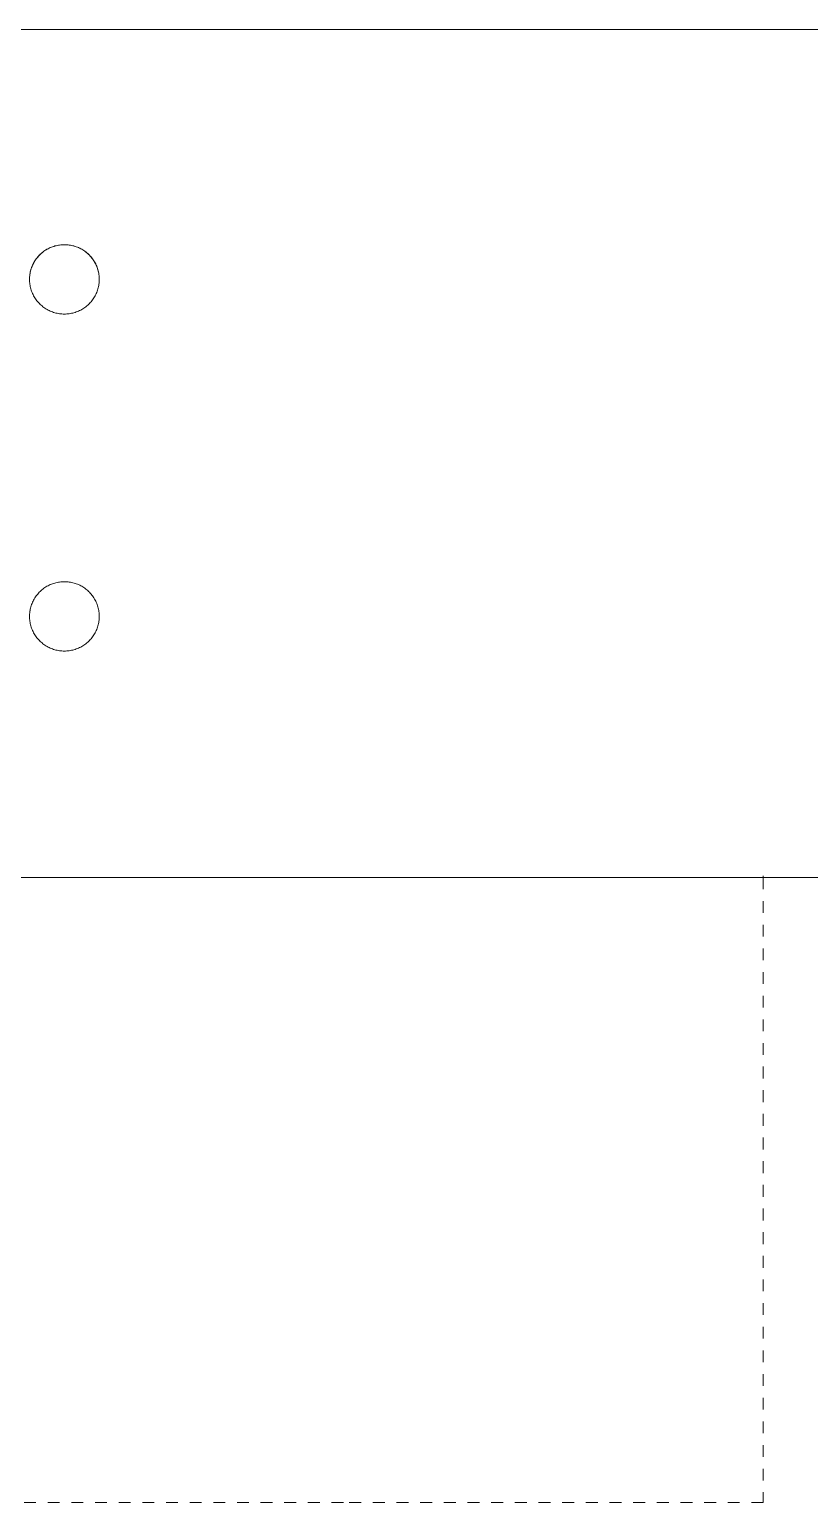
# Model space of a CAD drawing. Header units: inches. Extents: x -4 to 147, y -1 to 99.
# Drawn here: x 12.81 to 19.41, y 34.08 to 46.54 of the extents above; entities that cross this region are included whole.
import ezdxf

# ---------------------------------------------------------------- set-up
doc = ezdxf.new("R2010")
doc.units = ezdxf.units.IN
doc.linetypes.add('HIDDEN', pattern=[1.905, 1.27, -0.635])
doc.layers.add('ZANO_R', color=7, linetype='Continuous', lineweight=0)
doc.layers.add('ZANO_R_przerywana', color=250, linetype='HIDDEN', lineweight=0)

msp = doc.modelspace()

# ---------------------------------------------------------------- linework, layer by layer
at = {"layer": 'ZANO_R'}
for p, q in [((15.46606, 46.53552), (4.04876, 46.53552)), ((62.71631, 46.53552), (15.46606, 46.53552)), ((12.87445, 44.60275), (12.86824, 44.59455)), ((12.87532, 44.60383), (12.8691, 44.59571)), ((12.88094, 44.61073), (12.87445, 44.60275)), ((12.88181, 44.61173), (12.87532, 44.60383)), ((12.8877, 44.61847), (12.88094, 44.61073)), ((12.88858, 44.6194), (12.88181, 44.61173)), ((12.89473, 44.62598), (12.8877, 44.61847)), ((12.89561, 44.62683), (12.88858, 44.6194)), ((12.90202, 44.63323), (12.89473, 44.62598)), ((12.90289, 44.63402), (12.89561, 44.62683)), ((12.90956, 44.64023), (12.90202, 44.63323)), ((12.91041, 44.64095), (12.90289, 44.63402)), ((12.91733, 44.64696), (12.90956, 44.64023)), ((12.91818, 44.64761), (12.91041, 44.64095)), ((12.92534, 44.65341), (12.91733, 44.64696)), ((12.92616, 44.654), (12.91818, 44.64761)), ((12.93357, 44.65958), (12.92534, 44.65341)), ((12.93437, 44.6601), (12.92616, 44.654)), ((12.942, 44.66546), (12.93357, 44.65958)), ((12.94278, 44.66592), (12.93437, 44.6601)), ((12.95064, 44.67104), (12.942, 44.66546)), ((12.95139, 44.67145), (12.94278, 44.66592)), ((12.95946, 44.67631), (12.95064, 44.67104)), ((12.96018, 44.67667), (12.95139, 44.67145)), ((12.96847, 44.68128), (12.95946, 44.67631)), ((12.96915, 44.68159), (12.96018, 44.67667)), ((12.97764, 44.68592), (12.96847, 44.68128)), ((12.97829, 44.68619), (12.96915, 44.68159)), ((12.98697, 44.69025), (12.97764, 44.68592)), ((12.98758, 44.69047), (12.97829, 44.68619)), ((12.99645, 44.69424), (12.98697, 44.69025)), ((12.99701, 44.69442), (12.98758, 44.69047)), ((13.00605, 44.69791), (12.99645, 44.69424)), ((13.00657, 44.69805), (12.99701, 44.69442)), ((13.01578, 44.70123), (13.00605, 44.69791)), ((13.01626, 44.70134), (13.00657, 44.69805)), ((13.02563, 44.70421), (13.01578, 44.70123)), ((13.02605, 44.7043), (13.01626, 44.70134)), ((13.03556, 44.70685), (13.02563, 44.70421)), ((13.03594, 44.70691), (13.02605, 44.7043)), ((13.04559, 44.70914), (13.03556, 44.70685)), ((13.04591, 44.70918), (13.03594, 44.70691)), ((13.05569, 44.71108), (13.04559, 44.70914)), ((13.05596, 44.7111), (13.04591, 44.70918)), ((13.06585, 44.71267), (13.05569, 44.71108)), ((13.06606, 44.71268), (13.05596, 44.7111)), ((13.07605, 44.7139), (13.06585, 44.71267)), ((13.07622, 44.7139), (13.06606, 44.71268)), ((13.0863, 44.71477), (13.07605, 44.7139)), ((13.08641, 44.71477), (13.07622, 44.7139)), ((13.09657, 44.71528), (13.0863, 44.71477)), ((13.09662, 44.71528), (13.08641, 44.71477)), ((13.10685, 44.71544), (13.09657, 44.71528)), ((13.10685, 44.71544), (13.09662, 44.71528)), ((13.11713, 44.71528), (13.10685, 44.71544)), ((13.11708, 44.71528), (13.10685, 44.71544)), ((13.12729, 44.71477), (13.11708, 44.71528)), ((13.1274, 44.71477), (13.11713, 44.71528)), ((13.13749, 44.7139), (13.12729, 44.71477)), ((13.13765, 44.7139), (13.1274, 44.71477)), ((13.14764, 44.71268), (13.13749, 44.7139)), ((13.14786, 44.71267), (13.13765, 44.7139)), ((13.15775, 44.7111), (13.14764, 44.71268)), ((13.15802, 44.71108), (13.14786, 44.71267)), ((13.16779, 44.70918), (13.15775, 44.7111)), ((13.16812, 44.70914), (13.15802, 44.71108)), ((13.17777, 44.70691), (13.16779, 44.70918)), ((13.17814, 44.70685), (13.16812, 44.70914)), ((13.18766, 44.7043), (13.17777, 44.70691)), ((13.18808, 44.70421), (13.17814, 44.70685)), ((13.19745, 44.70134), (13.18766, 44.7043)), ((13.19792, 44.70123), (13.18808, 44.70421)), ((13.20713, 44.69805), (13.19745, 44.70134)), ((13.20765, 44.69791), (13.19792, 44.70123)), ((13.2167, 44.69442), (13.20713, 44.69805)), ((13.21726, 44.69424), (13.20765, 44.69791)), ((13.22613, 44.69047), (13.2167, 44.69442)), ((13.22673, 44.69025), (13.21726, 44.69424)), ((13.23542, 44.68619), (13.22613, 44.69047)), ((13.23606, 44.68592), (13.22673, 44.69025)), ((13.24455, 44.68159), (13.23542, 44.68619)), ((13.24523, 44.68128), (13.23606, 44.68592)), ((13.25352, 44.67667), (13.24455, 44.68159)), ((13.25424, 44.67631), (13.24523, 44.68128)), ((13.26232, 44.67145), (13.25352, 44.67667)), ((13.26307, 44.67104), (13.25424, 44.67631)), ((13.27093, 44.66592), (13.26232, 44.67145)), ((13.2717, 44.66546), (13.26307, 44.67104)), ((13.27934, 44.6601), (13.27093, 44.66592)), ((13.28014, 44.65958), (13.2717, 44.66546)), ((13.28754, 44.654), (13.27934, 44.6601)), ((13.28836, 44.65341), (13.28014, 44.65958)), ((13.29553, 44.64761), (13.28754, 44.654)), ((13.29637, 44.64696), (13.28836, 44.65341)), ((13.30329, 44.64095), (13.29553, 44.64761)), ((13.30415, 44.64023), (13.29637, 44.64696)), ((13.31082, 44.63402), (13.30329, 44.64095)), ((13.31168, 44.63323), (13.30415, 44.64023)), ((13.3181, 44.62683), (13.31082, 44.63402)), ((13.31897, 44.62598), (13.31168, 44.63323)), ((13.32512, 44.6194), (13.3181, 44.62683)), ((13.326, 44.61847), (13.31897, 44.62598)), ((13.33189, 44.61173), (13.32512, 44.6194)), ((13.33277, 44.61073), (13.326, 44.61847)), ((13.33839, 44.60383), (13.33189, 44.61173)), ((13.33926, 44.60275), (13.33277, 44.61073)), ((13.3446, 44.59571), (13.33839, 44.60383)), ((13.34546, 44.59455), (13.33926, 44.60275)), ((12.81816, 44.48276), (12.81617, 44.47267)), ((12.81853, 44.48484), (12.81647, 44.47482)), ((12.82049, 44.49278), (12.81816, 44.48276)), ((12.82093, 44.49478), (12.81853, 44.48484)), ((12.82318, 44.5027), (12.82049, 44.49278)), ((12.82368, 44.50463), (12.82093, 44.49478)), ((12.82621, 44.51253), (12.82318, 44.5027)), ((12.82676, 44.51438), (12.82368, 44.50463)), ((12.82958, 44.52224), (12.82621, 44.51253)), ((12.83019, 44.52402), (12.82676, 44.51438)), ((12.83328, 44.53183), (12.82958, 44.52224)), ((12.83394, 44.53354), (12.83019, 44.52402)), ((12.83732, 44.54129), (12.83328, 44.53183)), ((12.83803, 44.54291), (12.83394, 44.53354)), ((12.84169, 44.5506), (12.83732, 44.54129)), ((12.84243, 44.55214), (12.83803, 44.54291)), ((12.84638, 44.55975), (12.84169, 44.5506)), ((12.84715, 44.56122), (12.84243, 44.55214)), ((12.85139, 44.56873), (12.84638, 44.55975)), ((12.85219, 44.57012), (12.84715, 44.56122)), ((12.8567, 44.57753), (12.85139, 44.56873)), ((12.85753, 44.57884), (12.85219, 44.57012)), ((12.86232, 44.58615), (12.8567, 44.57753)), ((12.86317, 44.58738), (12.85753, 44.57884)), ((12.86824, 44.59455), (12.86232, 44.58615)), ((12.8691, 44.59571), (12.86317, 44.58738)), ((13.35053, 44.58738), (13.3446, 44.59571)), ((13.35138, 44.58615), (13.34546, 44.59455)), ((13.35617, 44.57884), (13.35053, 44.58738)), ((13.357, 44.57753), (13.35138, 44.58615)), ((13.36152, 44.57012), (13.35617, 44.57884)), ((13.36232, 44.56873), (13.357, 44.57753)), ((13.36655, 44.56122), (13.36152, 44.57012)), ((13.36732, 44.55975), (13.36232, 44.56873)), ((13.37127, 44.55214), (13.36655, 44.56122)), ((13.37201, 44.5506), (13.36732, 44.55975)), ((13.37568, 44.54291), (13.37127, 44.55214)), ((13.37638, 44.54129), (13.37201, 44.5506)), ((13.37976, 44.53354), (13.37568, 44.54291)), ((13.38042, 44.53183), (13.37638, 44.54129)), ((13.38352, 44.52402), (13.37976, 44.53354)), ((13.38413, 44.52224), (13.38042, 44.53183)), ((13.38694, 44.51438), (13.38352, 44.52402)), ((13.3875, 44.51253), (13.38413, 44.52224)), ((13.39003, 44.50463), (13.38694, 44.51438)), ((13.39053, 44.5027), (13.3875, 44.51253)), ((13.39277, 44.49478), (13.39003, 44.50463)), ((13.39321, 44.49278), (13.39053, 44.5027)), ((13.39518, 44.48484), (13.39277, 44.49478)), ((13.39555, 44.48276), (13.39321, 44.49278)), ((13.39723, 44.47482), (13.39518, 44.48484)), ((13.39753, 44.47267), (13.39555, 44.48276)), ((12.81178, 44.43181), (12.81158, 44.42153)), ((12.81184, 44.41128), (12.81158, 44.42153)), ((12.81234, 44.44208), (12.81178, 44.43181)), ((12.81246, 44.40105), (12.81184, 44.41128)), ((12.81326, 44.45232), (12.81234, 44.44208)), ((12.81343, 44.39084), (12.81246, 44.40105)), ((12.81454, 44.46252), (12.81326, 44.45232)), ((12.81476, 44.38068), (12.81343, 44.39084)), ((12.81617, 44.47267), (12.81454, 44.46252)), ((12.81644, 44.37056), (12.81476, 44.38068)), ((12.81532, 44.46802), (12.81651, 44.47481)), ((12.81847, 44.36051), (12.81644, 44.37056)), ((12.82085, 44.35054), (12.81847, 44.36051)), ((12.82357, 44.34066), (12.82085, 44.35054)), ((13.39285, 44.35054), (13.39013, 44.34066)), ((13.39523, 44.36051), (13.39285, 44.35054)), ((13.39726, 44.37056), (13.39523, 44.36051)), ((13.3972, 44.47481), (13.39838, 44.46802)), ((13.39894, 44.38068), (13.39726, 44.37056)), ((13.39916, 44.46252), (13.39753, 44.47267)), ((13.40027, 44.39084), (13.39894, 44.38068)), ((13.40044, 44.45232), (13.39916, 44.46252)), ((13.40124, 44.40105), (13.40027, 44.39084)), ((13.40136, 44.44208), (13.40044, 44.45232)), ((13.40186, 44.41128), (13.40124, 44.40105)), ((13.40192, 44.43181), (13.40136, 44.44208)), ((13.40213, 44.42153), (13.40186, 44.41128)), ((13.40213, 44.42153), (13.40192, 44.43181)), ((12.82664, 44.33087), (12.82357, 44.34066)), ((12.83004, 44.3212), (12.82664, 44.33087)), ((12.83377, 44.31165), (12.83004, 44.3212)), ((12.83784, 44.30224), (12.83377, 44.31165)), ((12.84223, 44.29298), (12.83784, 44.30224)), ((12.84693, 44.28387), (12.84223, 44.29298)), ((12.85196, 44.27493), (12.84693, 44.28387)), ((12.85728, 44.26617), (12.85196, 44.27493)), ((12.86291, 44.25761), (12.85728, 44.26617)), ((12.86884, 44.24924), (12.86291, 44.25761)), ((12.87505, 44.24108), (12.86884, 44.24924)), ((12.88153, 44.23314), (12.87505, 44.24108)), ((12.8883, 44.22544), (12.88153, 44.23314)), ((13.33217, 44.23314), (13.32541, 44.22544)), ((13.33866, 44.24108), (13.33217, 44.23314)), ((13.34487, 44.24924), (13.33866, 44.24108)), ((13.35079, 44.25761), (13.34487, 44.24924)), ((13.35642, 44.26617), (13.35079, 44.25761)), ((13.36175, 44.27493), (13.35642, 44.26617)), ((13.36677, 44.28387), (13.36175, 44.27493)), ((13.37148, 44.29298), (13.36677, 44.28387)), ((13.37587, 44.30224), (13.37148, 44.29298)), ((13.37993, 44.31165), (13.37587, 44.30224)), ((13.38367, 44.3212), (13.37993, 44.31165)), ((13.38707, 44.33087), (13.38367, 44.3212)), ((13.39013, 44.34066), (13.38707, 44.33087)), ((12.89532, 44.21797), (12.8883, 44.22544)), ((12.9026, 44.21075), (12.89532, 44.21797)), ((12.91013, 44.20379), (12.9026, 44.21075)), ((12.91789, 44.19709), (12.91013, 44.20379)), ((12.92588, 44.19067), (12.91789, 44.19709)), ((12.93409, 44.18453), (12.92588, 44.19067)), ((12.9425, 44.17868), (12.93409, 44.18453)), ((12.95112, 44.17312), (12.9425, 44.17868)), ((12.95992, 44.16786), (12.95112, 44.17312)), ((12.9689, 44.16292), (12.95992, 44.16786)), ((12.97805, 44.15829), (12.9689, 44.16292)), ((12.98735, 44.15397), (12.97805, 44.15829)), ((12.9968, 44.14999), (12.98735, 44.15397)), ((13.00637, 44.14633), (12.9968, 44.14999)), ((13.01607, 44.14301), (13.00637, 44.14633)), ((13.02588, 44.14003), (13.01607, 44.14301)), ((13.03579, 44.13739), (13.02588, 44.14003)), ((13.04578, 44.1351), (13.03579, 44.13739)), ((13.05585, 44.13315), (13.04578, 44.1351)), ((13.06597, 44.13156), (13.05585, 44.13315)), ((13.07615, 44.13031), (13.06597, 44.13156)), ((13.08636, 44.12942), (13.07615, 44.13031)), ((13.0966, 44.12889), (13.08636, 44.12942)), ((13.10685, 44.12871), (13.0966, 44.12889)), ((13.1171, 44.12889), (13.10685, 44.12871)), ((13.12734, 44.12942), (13.1171, 44.12889)), ((13.13755, 44.13031), (13.12734, 44.12942)), ((13.14773, 44.13156), (13.13755, 44.13031)), ((13.15786, 44.13315), (13.14773, 44.13156)), ((13.16792, 44.1351), (13.15786, 44.13315)), ((13.17791, 44.13739), (13.16792, 44.1351)), ((13.18782, 44.14003), (13.17791, 44.13739)), ((13.19763, 44.14301), (13.18782, 44.14003)), ((13.20733, 44.14633), (13.19763, 44.14301)), ((13.21691, 44.14999), (13.20733, 44.14633)), ((13.22635, 44.15397), (13.21691, 44.14999)), ((13.23565, 44.15829), (13.22635, 44.15397)), ((13.2448, 44.16292), (13.23565, 44.15829)), ((13.25378, 44.16786), (13.2448, 44.16292)), ((13.26258, 44.17312), (13.25378, 44.16786)), ((13.2712, 44.17868), (13.26258, 44.17312)), ((13.27962, 44.18453), (13.2712, 44.17868)), ((13.28782, 44.19067), (13.27962, 44.18453)), ((13.29582, 44.19709), (13.28782, 44.19067)), ((13.30358, 44.20379), (13.29582, 44.19709)), ((13.3111, 44.21075), (13.30358, 44.20379)), ((13.31838, 44.21797), (13.3111, 44.21075)), ((13.32541, 44.22544), (13.31838, 44.21797)), ((13.04559, 41.85905), (13.03556, 41.85676)), ((13.05569, 41.86099), (13.04559, 41.85905)), ((13.06585, 41.86257), (13.05569, 41.86099)), ((13.07605, 41.8638), (13.06585, 41.86257)), ((13.0863, 41.86468), (13.07605, 41.8638)), ((13.09657, 41.86519), (13.0863, 41.86468)), ((13.10685, 41.86535), (13.09657, 41.86519)), ((13.11713, 41.86519), (13.10685, 41.86535)), ((13.1274, 41.86468), (13.11713, 41.86519)), ((13.13765, 41.8638), (13.1274, 41.86468)), ((13.14786, 41.86257), (13.13765, 41.8638)), ((13.15802, 41.86099), (13.14786, 41.86257)), ((13.16812, 41.85905), (13.15802, 41.86099)), ((13.17814, 41.85676), (13.16812, 41.85905)), ((12.86232, 41.73605), (12.8567, 41.72744)), ((12.86824, 41.74446), (12.86232, 41.73605)), ((12.87445, 41.75266), (12.86824, 41.74446)), ((12.88094, 41.76064), (12.87445, 41.75266)), ((12.8877, 41.76838), (12.88094, 41.76064)), ((12.89473, 41.77588), (12.8877, 41.76838)), ((12.90202, 41.78314), (12.89473, 41.77588)), ((12.90956, 41.79013), (12.90202, 41.78314)), ((12.91733, 41.79686), (12.90956, 41.79013)), ((12.92534, 41.80332), (12.91733, 41.79686)), ((12.93357, 41.80948), (12.92534, 41.80332)), ((12.942, 41.81536), (12.93357, 41.80948)), ((12.95064, 41.82094), (12.942, 41.81536)), ((12.95946, 41.82622), (12.95064, 41.82094)), ((12.96847, 41.83118), (12.95946, 41.82622)), ((12.97764, 41.83583), (12.96847, 41.83118)), ((12.98697, 41.84015), (12.97764, 41.83583)), ((12.99645, 41.84415), (12.98697, 41.84015)), ((13.00605, 41.84781), (12.99645, 41.84415)), ((13.01578, 41.85114), (13.00605, 41.84781)), ((13.02563, 41.85412), (13.01578, 41.85114)), ((13.03556, 41.85676), (13.02563, 41.85412)), ((13.18808, 41.85412), (13.17814, 41.85676)), ((13.19792, 41.85114), (13.18808, 41.85412)), ((13.20765, 41.84781), (13.19792, 41.85114)), ((13.21726, 41.84415), (13.20765, 41.84781)), ((13.22673, 41.84015), (13.21726, 41.84415)), ((13.23606, 41.83583), (13.22673, 41.84015)), ((13.24523, 41.83118), (13.23606, 41.83583)), ((13.25424, 41.82622), (13.24523, 41.83118)), ((13.26307, 41.82094), (13.25424, 41.82622)), ((13.2717, 41.81536), (13.26307, 41.82094)), ((13.28014, 41.80948), (13.2717, 41.81536)), ((13.28836, 41.80332), (13.28014, 41.80948)), ((13.29637, 41.79686), (13.28836, 41.80332)), ((13.30415, 41.79013), (13.29637, 41.79686)), ((13.31168, 41.78314), (13.30415, 41.79013)), ((13.31897, 41.77588), (13.31168, 41.78314)), ((13.326, 41.76838), (13.31897, 41.77588)), ((13.33277, 41.76064), (13.326, 41.76838)), ((13.33926, 41.75266), (13.33277, 41.76064)), ((13.34546, 41.74446), (13.33926, 41.75266)), ((13.35138, 41.73605), (13.34546, 41.74446)), ((13.357, 41.72744), (13.35138, 41.73605)), ((12.81454, 41.61243), (12.81326, 41.60223)), ((12.81617, 41.62258), (12.81454, 41.61243)), ((12.81532, 41.61793), (12.81651, 41.62472)), ((12.81816, 41.63267), (12.81617, 41.62258)), ((12.82049, 41.64268), (12.81816, 41.63267)), ((12.82318, 41.65261), (12.82049, 41.64268)), ((12.82621, 41.66244), (12.82318, 41.65261)), ((12.82958, 41.67215), (12.82621, 41.66244)), ((12.83328, 41.68174), (12.82958, 41.67215)), ((12.83732, 41.6912), (12.83328, 41.68174)), ((12.84169, 41.70051), (12.83732, 41.6912)), ((12.84638, 41.70966), (12.84169, 41.70051)), ((12.85139, 41.71864), (12.84638, 41.70966)), ((12.8567, 41.72744), (12.85139, 41.71864)), ((13.36232, 41.71864), (13.357, 41.72744)), ((13.36732, 41.70966), (13.36232, 41.71864)), ((13.37201, 41.70051), (13.36732, 41.70966)), ((13.37638, 41.6912), (13.37201, 41.70051)), ((13.38042, 41.68174), (13.37638, 41.6912)), ((13.38413, 41.67215), (13.38042, 41.68174)), ((13.3875, 41.66244), (13.38413, 41.67215)), ((13.39053, 41.65261), (13.3875, 41.66244)), ((13.39321, 41.64268), (13.39053, 41.65261)), ((13.39555, 41.63267), (13.39321, 41.64268)), ((13.39753, 41.62258), (13.39555, 41.63267)), ((13.3972, 41.62472), (13.39838, 41.61793)), ((13.39916, 41.61243), (13.39753, 41.62258)), ((13.40044, 41.60223), (13.39916, 41.61243)), ((12.81178, 41.58172), (12.81158, 41.57144)), ((12.81184, 41.56119), (12.81158, 41.57144)), ((12.81234, 41.59198), (12.81178, 41.58172)), ((12.81246, 41.55095), (12.81184, 41.56119)), ((12.81326, 41.60223), (12.81234, 41.59198)), ((12.81343, 41.54075), (12.81246, 41.55095)), ((12.81476, 41.53058), (12.81343, 41.54075)), ((12.81644, 41.52047), (12.81476, 41.53058)), ((12.81847, 41.51042), (12.81644, 41.52047)), ((12.82085, 41.50045), (12.81847, 41.51042)), ((12.82357, 41.49056), (12.82085, 41.50045)), ((12.82664, 41.48078), (12.82357, 41.49056)), ((13.39013, 41.49056), (13.38707, 41.48078)), ((13.39285, 41.50045), (13.39013, 41.49056)), ((13.39523, 41.51042), (13.39285, 41.50045)), ((13.39726, 41.52047), (13.39523, 41.51042)), ((13.39894, 41.53058), (13.39726, 41.52047)), ((13.40027, 41.54075), (13.39894, 41.53058)), ((13.40124, 41.55095), (13.40027, 41.54075)), ((13.40136, 41.59198), (13.40044, 41.60223)), ((13.40186, 41.56119), (13.40124, 41.55095)), ((13.40192, 41.58172), (13.40136, 41.59198)), ((13.40213, 41.57144), (13.40186, 41.56119)), ((13.40213, 41.57144), (13.40192, 41.58172)), ((12.83004, 41.47111), (12.82664, 41.48078)), ((12.83377, 41.46156), (12.83004, 41.47111)), ((12.83784, 41.45215), (12.83377, 41.46156)), ((12.84223, 41.44288), (12.83784, 41.45215)), ((12.84693, 41.43378), (12.84223, 41.44288)), ((12.85196, 41.42484), (12.84693, 41.43378)), ((12.85728, 41.41608), (12.85196, 41.42484)), ((12.86291, 41.40751), (12.85728, 41.41608)), ((12.86884, 41.39914), (12.86291, 41.40751)), ((12.87505, 41.39099), (12.86884, 41.39914)), ((12.88153, 41.38305), (12.87505, 41.39099)), ((12.8883, 41.37534), (12.88153, 41.38305)), ((12.89532, 41.36788), (12.8883, 41.37534)), ((12.9026, 41.36066), (12.89532, 41.36788)), ((12.91013, 41.3537), (12.9026, 41.36066)), ((13.3111, 41.36066), (13.30358, 41.3537)), ((13.31838, 41.36788), (13.3111, 41.36066)), ((13.32541, 41.37534), (13.31838, 41.36788)), ((13.33217, 41.38305), (13.32541, 41.37534)), ((13.33866, 41.39099), (13.33217, 41.38305)), ((13.34487, 41.39914), (13.33866, 41.39099)), ((13.35079, 41.40751), (13.34487, 41.39914)), ((13.35642, 41.41608), (13.35079, 41.40751)), ((13.36175, 41.42484), (13.35642, 41.41608)), ((13.36677, 41.43378), (13.36175, 41.42484)), ((13.37148, 41.44288), (13.36677, 41.43378)), ((13.37587, 41.45215), (13.37148, 41.44288)), ((13.37993, 41.46156), (13.37587, 41.45215)), ((13.38367, 41.47111), (13.37993, 41.46156)), ((13.38707, 41.48078), (13.38367, 41.47111)), ((12.91789, 41.347), (12.91013, 41.3537)), ((12.92588, 41.34058), (12.91789, 41.347)), ((12.93409, 41.33444), (12.92588, 41.34058)), ((12.9425, 41.32858), (12.93409, 41.33444)), ((12.95112, 41.32303), (12.9425, 41.32858)), ((12.95992, 41.31777), (12.95112, 41.32303)), ((12.9689, 41.31282), (12.95992, 41.31777)), ((12.97805, 41.30819), (12.9689, 41.31282)), ((12.98735, 41.30388), (12.97805, 41.30819)), ((12.9968, 41.2999), (12.98735, 41.30388)), ((13.00637, 41.29624), (12.9968, 41.2999)), ((13.01607, 41.29292), (13.00637, 41.29624)), ((13.02588, 41.28994), (13.01607, 41.29292)), ((13.03579, 41.2873), (13.02588, 41.28994)), ((13.04578, 41.285), (13.03579, 41.2873)), ((13.05585, 41.28306), (13.04578, 41.285)), ((13.06597, 41.28146), (13.05585, 41.28306)), ((13.07615, 41.28022), (13.06597, 41.28146)), ((13.08636, 41.27933), (13.07615, 41.28022)), ((13.0966, 41.2788), (13.08636, 41.27933)), ((13.10685, 41.27862), (13.0966, 41.2788)), ((13.1171, 41.2788), (13.10685, 41.27862)), ((13.12734, 41.27933), (13.1171, 41.2788)), ((13.13755, 41.28022), (13.12734, 41.27933)), ((13.14773, 41.28146), (13.13755, 41.28022)), ((13.15786, 41.28306), (13.14773, 41.28146)), ((13.16792, 41.285), (13.15786, 41.28306)), ((13.17791, 41.2873), (13.16792, 41.285)), ((13.18782, 41.28994), (13.17791, 41.2873)), ((13.19763, 41.29292), (13.18782, 41.28994)), ((13.20733, 41.29624), (13.19763, 41.29292)), ((13.21691, 41.2999), (13.20733, 41.29624)), ((13.22635, 41.30388), (13.21691, 41.2999)), ((13.23565, 41.30819), (13.22635, 41.30388)), ((13.2448, 41.31282), (13.23565, 41.30819)), ((13.25378, 41.31777), (13.2448, 41.31282)), ((13.26258, 41.32303), (13.25378, 41.31777)), ((13.2712, 41.32858), (13.26258, 41.32303)), ((13.27962, 41.33444), (13.2712, 41.32858)), ((13.28782, 41.34058), (13.27962, 41.33444)), ((13.29582, 41.347), (13.28782, 41.34058)), ((13.30358, 41.3537), (13.29582, 41.347)), ((19.01542, 39.3769), (19.01542, 39.36389)), ((4.04876, 39.36389), (15.46606, 39.36389)), ((62.71631, 39.36389), (15.46606, 39.36389))]:
    msp.add_line(p, q, dxfattribs=at)
at = {"layer": 'ZANO_R_przerywana', "ltscale": 0.05}
for p, q in [((19.01542, 39.36389), (19.01542, 34.07757)), ((15.46598, 34.07757), (4.44238, 34.07757)), ((19.01542, 34.07757), (15.46598, 34.07757))]:
    msp.add_line(p, q, dxfattribs=at)

doc.saveas('drawing.dxf')
